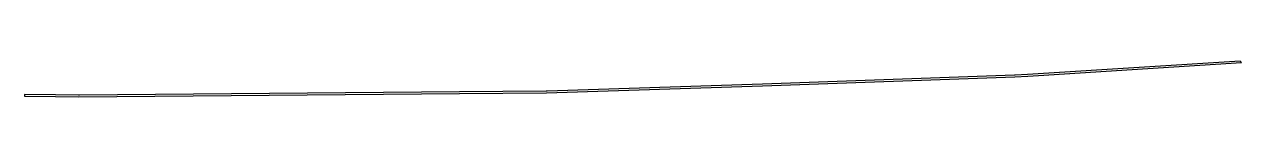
# Model space of a CAD drawing. Header units: metres. Extents: x 0.5 to 15.2, y -16.3 to -15.9.
import ezdxf

# ---------------------------------------------------------------- set-up
doc = ezdxf.new("R2010")
doc.units = ezdxf.units.M

msp = doc.modelspace()

# ---------------------------------------------------------------- linework, layer by layer
for p, q in [((15.2108, -15.9037), (12.7678, -16.0584)), ((15.2297, -15.9226), (15.2108, -15.9037)), ((12.6375, -16.066), (12.4875, -16.0737)), ((12.7678, -16.0584), (12.6375, -16.066)), ((12.7693, -16.0784), (15.2297, -15.9226)), ((6.81316, -16.2877), (9.42839, -16.2022)), ((9.42662, -16.1822), (6.81883, -16.2676)), ((12.4798, -16.074), (9.42662, -16.1822)), ((9.42839, -16.2022), (12.4836, -16.0939)), ((12.4875, -16.0737), (12.4798, -16.074)), ((12.4836, -16.0939), (12.6424, -16.0858)), ((12.6424, -16.0858), (12.7693, -16.0784)), ((0.868362, -16.3141), (0.490005, -16.3085)), ((0.490005, -16.3085), (0.490005, -16.3285)), ((0.490005, -16.3285), (0.867355, -16.3341)), ((0.867355, -16.3341), (1.15091, -16.3387)), ((1.14479, -16.3186), (0.868362, -16.3141)), ((1.1572, -16.3186), (1.14479, -16.3186)), ((1.15091, -16.3387), (5.76094, -16.297)), ((5.76099, -16.2769), (1.1572, -16.3186)), ((5.76094, -16.297), (6.81316, -16.2877)), ((6.80707, -16.2678), (5.76099, -16.2769)), ((6.81883, -16.2676), (6.80707, -16.2678))]:
    msp.add_line(p, q)

doc.saveas('drawing.dxf')
